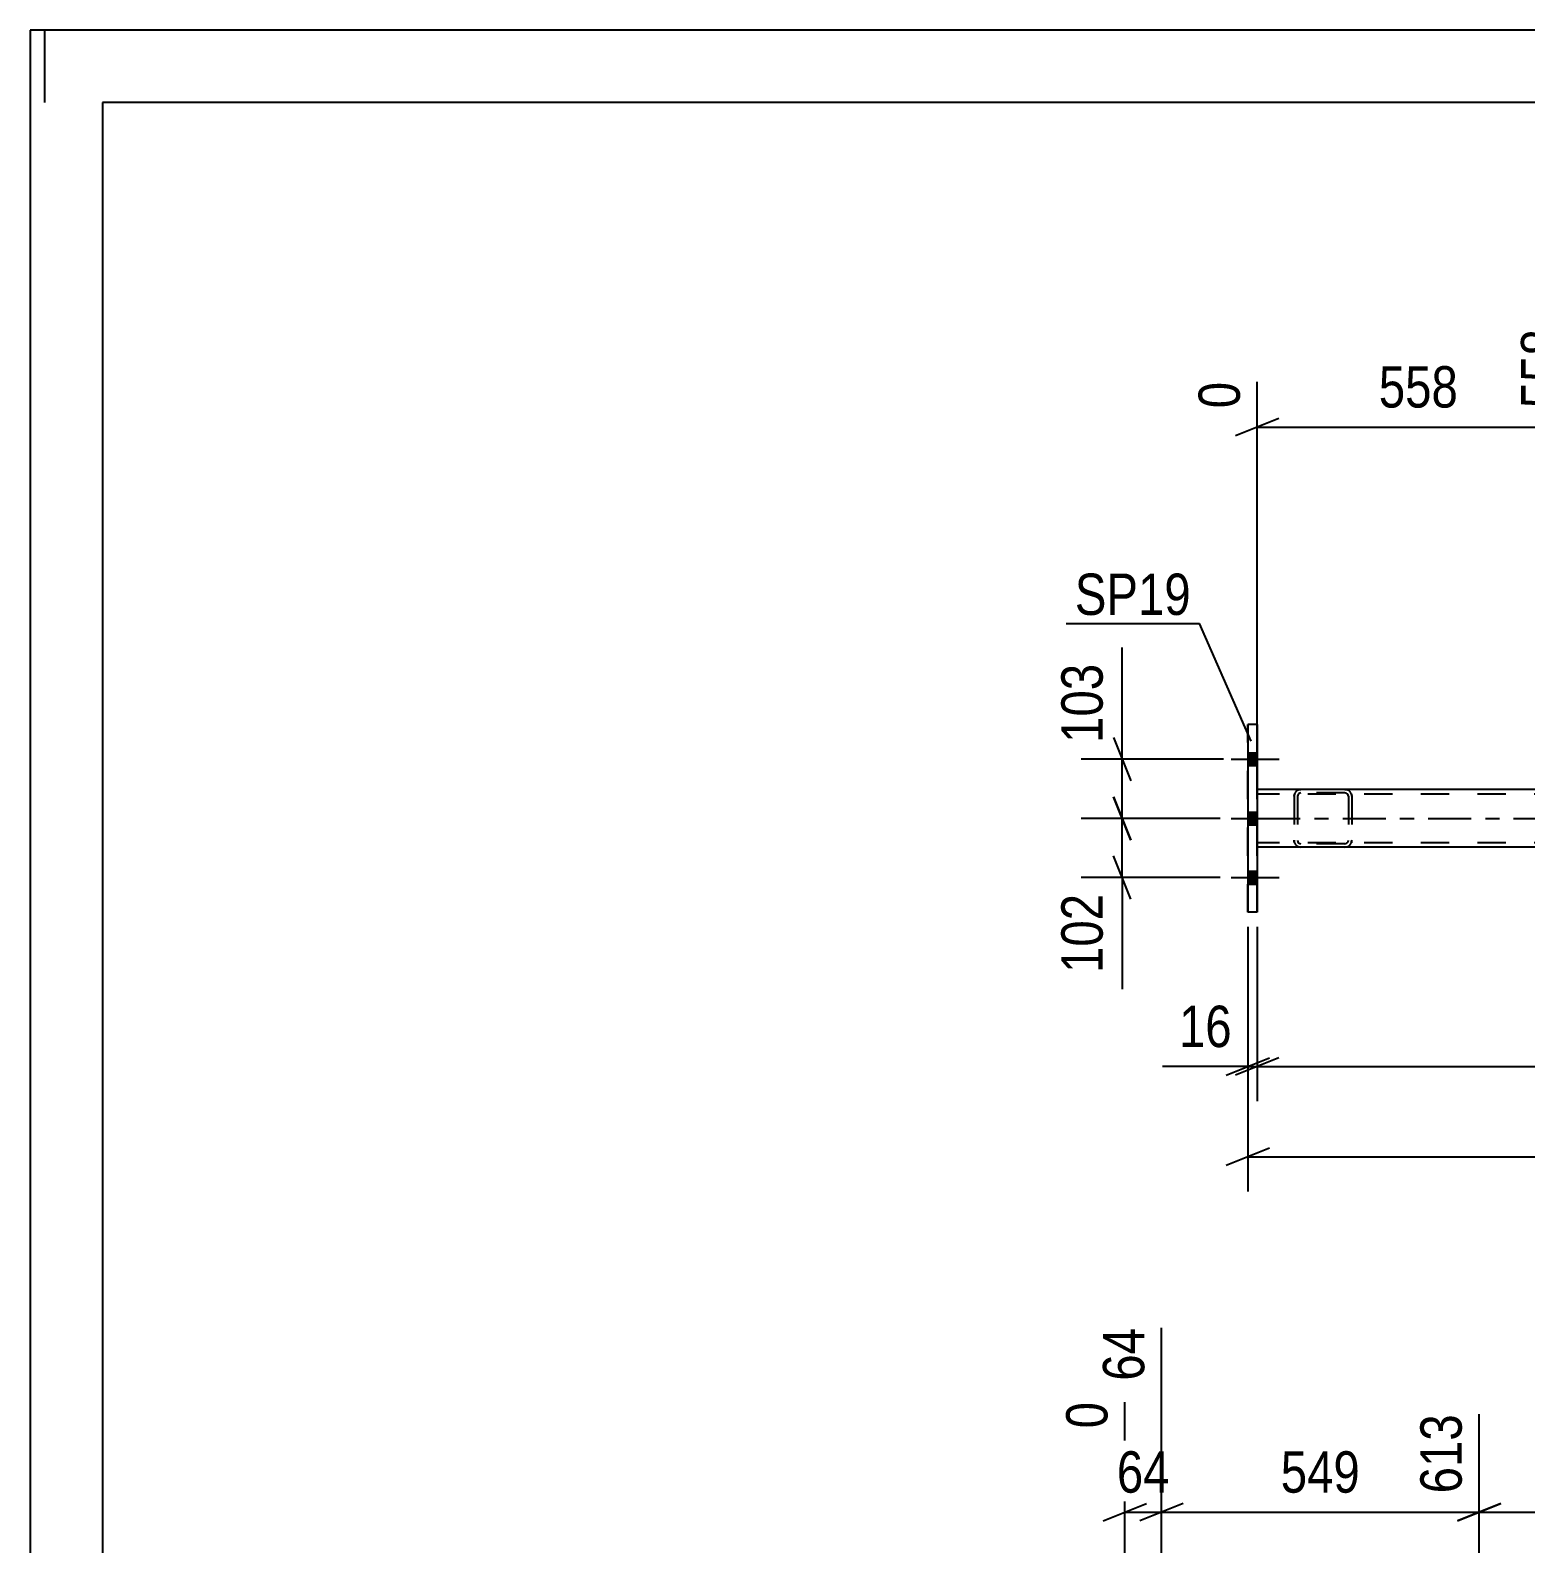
# Model space of a CAD drawing. Header units: millimetres. Extents: x 0 to 841, y 0 to 594.
# Drawn here: x 0 to 103.6, y 489.2 to 594 of the extents above; entities that cross this region are included whole.
import ezdxf

# ---------------------------------------------------------------- set-up
doc = ezdxf.new("R2010")
doc.units = ezdxf.units.MM
doc.linetypes.add('DXK_LINE_DOT2', pattern=[3.9198, 1.9599, -1.9599])
doc.linetypes.add('DXK_LINE_DOT3', pattern=[5.9187, 2.979, -0.9799, 0.9799, -0.9799])
doc.styles.add('Arial Narrow', font='ARIALN.TTF', dxfattribs={"height": 0.2})

# ---------------------------------------------------------------- blocks, each defined once
blk = doc.blocks.new('Unknown-318885124-1133')
at = {"color": 5, "linetype": 'Continuous'}
for p, q in [((841, 594), (0, 594)), ((0, 594), (0, 0)), ((1, 589), (1, 594)), ((836, 589), (5, 589)), ((5, 589), (5, 5))]:
    blk.add_line(p, q, dxfattribs=at)
blk = doc.blocks.new('Bolt-318885124-4443 - 4432')
at = {"linetype": 'Continuous'}
for points in [[(84.32, 543.97), (84.32, 543.09), (84.96, 543.09), (84.96, 543.97)], [(84.32, 543.97), (84.32, 543.09), (84.96, 543.09), (84.96, 543.97)], [(84.32, 543.97), (84.32, 543.09), (84.96, 543.09), (84.96, 543.97)], [(84.32, 539.87), (84.32, 538.99), (84.96, 538.99), (84.96, 539.87)], [(84.32, 539.87), (84.32, 538.99), (84.96, 538.99), (84.96, 539.87)], [(84.32, 535.77), (84.32, 534.89), (84.96, 534.89), (84.96, 535.77)], [(84.32, 535.77), (84.32, 534.89), (84.96, 534.89), (84.96, 535.77)], [(84.32, 535.77), (84.32, 534.89), (84.96, 534.89), (84.96, 535.77)]]:
    blk.add_hatch(color=1, dxfattribs=at).paths.add_polyline_path(points)
at = {"color": 1, "linetype": 'Continuous'}
for p, q in [((84.32, 543.97), (84.96, 543.97)), ((84.32, 543.97), (84.96, 543.97)), ((84.32, 543.97), (84.96, 543.97)), ((83.16, 543.53), (86.48, 543.53)), ((83.16, 543.53), (86.48, 543.53)), ((83.16, 543.53), (86.48, 543.53)), ((84.32, 543.09), (84.96, 543.09)), ((84.32, 543.09), (84.96, 543.09)), ((84.32, 543.09), (84.96, 543.09)), ((84.32, 539.87), (84.96, 539.87)), ((84.32, 539.87), (84.96, 539.87)), ((83.16, 539.43), (86.48, 539.43)), ((83.16, 539.43), (86.48, 539.43)), ((84.32, 538.99), (84.96, 538.99)), ((84.32, 538.99), (84.96, 538.99)), ((84.32, 535.77), (84.96, 535.77)), ((84.32, 535.77), (84.96, 535.77)), ((84.32, 535.77), (84.96, 535.77)), ((83.16, 535.33), (86.48, 535.33)), ((83.16, 535.33), (86.48, 535.33)), ((83.16, 535.33), (86.48, 535.33)), ((84.32, 534.89), (84.96, 534.89)), ((84.32, 534.89), (84.96, 534.89)), ((84.32, 534.89), (84.96, 534.89))]:
    blk.add_line(p, q, dxfattribs=at)
blk = doc.blocks.new('Part-318885124-4534 - 4432')
at = {"color": 2, "linetype": 'Continuous'}
for p, q in [((134.3, 541.43), (84.96, 541.43)), ((134.3, 537.43), (84.96, 537.43))]:
    blk.add_line(p, q, dxfattribs=at)
at = {"color": 7, "linetype": 'DXK_LINE_DOT2'}
for p, q in [((84.96, 537.43), (84.96, 541.43)), ((84.96, 541.43), (84.96, 541.43)), ((84.96, 541.43), (84.96, 537.43)), ((748.94, 541.11), (84.96, 541.11)), ((748.94, 537.75), (84.96, 537.75)), ((84.96, 537.43), (84.96, 537.43))]:
    blk.add_line(p, q, dxfattribs=at)
at = {"color": 7, "linetype": 'DXK_LINE_DOT3'}
blk.add_line((84.96, 539.43), (748.94, 539.43), dxfattribs=at)
blk = doc.blocks.new('Part-318885124-4490 - 4432')
at = {"color": 7, "linetype": 'DXK_LINE_DOT2'}
for p, q in [((87.54, 541.11), (87.51, 540.96)), ((87.51, 540.96), (87.54, 541.09)), ((87.51, 540.96), (87.51, 537.92)), ((87.55, 541.14), (87.54, 541.11)), ((87.54, 541.09), (87.55, 541.14)), ((87.77, 541.05), (87.75, 540.96)), ((87.75, 540.96), (87.75, 537.92)), ((87.82, 541.13), (87.77, 541.05)), ((87.99, 541.44), (87.81, 541.4)), ((87.81, 541.4), (87.99, 541.44)), ((87.9, 541.18), (87.82, 541.13)), ((87.99, 541.2), (87.9, 541.18)), ((91.03, 541.2), (87.99, 541.2)), ((91.22, 541.4), (91.03, 541.44)), ((91.03, 541.44), (91.22, 541.4)), ((91.12, 541.18), (91.03, 541.2)), ((91.2, 541.13), (91.12, 541.18)), ((91.25, 541.05), (91.2, 541.13)), ((91.27, 540.96), (91.25, 541.05)), ((91.27, 540.96), (91.27, 537.92)), ((91.48, 541.11), (91.48, 541.14)), ((91.48, 541.14), (91.49, 541.09)), ((91.51, 540.96), (91.48, 541.11)), ((91.49, 541.09), (91.51, 540.96)), ((91.51, 540.96), (91.51, 537.92)), ((87.51, 537.92), (87.53, 537.83)), ((87.53, 537.85), (87.51, 537.92)), ((87.55, 537.73), (87.53, 537.85)), ((87.53, 537.83), (87.55, 537.73)), ((87.75, 537.92), (87.77, 537.82)), ((87.77, 537.82), (87.82, 537.75)), ((87.82, 537.75), (87.9, 537.69)), ((87.9, 537.69), (87.99, 537.68)), ((91.03, 537.68), (87.99, 537.68)), ((91.03, 537.68), (91.12, 537.69)), ((91.12, 537.69), (91.2, 537.75)), ((91.2, 537.75), (91.25, 537.82)), ((91.25, 537.82), (91.27, 537.92)), ((91.5, 537.85), (91.48, 537.73)), ((91.48, 537.73), (91.5, 537.83)), ((91.5, 537.83), (91.51, 537.92)), ((91.51, 537.92), (91.5, 537.85)), ((87.81, 537.47), (87.99, 537.44)), ((87.99, 537.44), (87.81, 537.47)), ((91.03, 537.44), (87.99, 537.44)), ((91.03, 537.44), (91.22, 537.47)), ((91.22, 537.47), (91.03, 537.44))]:
    blk.add_line(p, q, dxfattribs=at)
at = {"color": 2, "linetype": 'Continuous'}
blk.add_line((91.03, 541.44), (87.99, 541.44), dxfattribs=at)
at = {"color": 7, "linetype": 'DXK_LINE_DOT2'}
for centre, start, end in [((87.99, 540.96), 112.5, 157.5), ((87.99, 540.96), 112.5, 157.5), ((91.03, 540.96), 22.5, 67.5), ((91.03, 540.96), 22.5, 67.5), ((87.99, 537.92), 202.5, 247.5), ((87.99, 537.92), 202.5, 247.5), ((91.03, 537.92), 292.5, 337.5), ((91.03, 537.92), 292.5, 337.5)]:
    blk.add_arc(centre, 0.48, start, end, dxfattribs=at)
blk = doc.blocks.new('Part-318885124-4624 - 4432')
at = {"color": 2, "linetype": 'Continuous'}
for p, q in [((84.96, 545.93), (84.32, 545.93)), ((84.32, 545.93), (84.32, 532.93)), ((84.96, 545.93), (84.96, 545.93)), ((84.96, 545.93), (84.96, 532.93)), ((84.96, 532.93), (84.32, 532.93)), ((84.96, 532.93), (84.96, 532.93))]:
    blk.add_line(p, q, dxfattribs=at)
at = {"color": 7, "linetype": 'DXK_LINE_DOT2'}
for p, q in [((84.32, 532.93), (84.32, 545.93)), ((84.96, 532.93), (84.96, 545.93)), ((84.96, 545.93), (84.96, 545.93))]:
    blk.add_line(p, q, dxfattribs=at)
blk = doc.blocks.new('StraightDimension-318885124-19158 - 4432')
at = {"color": 7, "linetype": 'Continuous'}
for p, q in [((75.61, 543.53), (75.61, 551.27)), ((75.61, 543.53), (75.61, 551.27)), ((75.01, 545.03), (76.21, 542.03)), ((82.62, 543.53), (72.76, 543.53)), ((75.61, 539.43), (75.61, 543.53)), ((76.21, 537.93), (75.01, 540.93)), ((82.4, 539.43), (72.76, 539.43))]:
    blk.add_line(p, q, dxfattribs=at)
at = {"color": 0}
blk.add_wipeout([(74.86, 550.74), (70.66, 550.74), (70.66, 544.06), (74.86, 544.06)], dxfattribs=at)
at = {"color": 3, "style": 'Arial Narrow'}
blk.add_text('103', height=2.863, rotation=90.0002, dxfattribs=at).set_placement((74.26, 544.66))
blk = doc.blocks.new('StraightDimension-318885124-4694 - 4432')
at = {"color": 7, "linetype": 'Continuous'}
for p, q in [((107.29, 544.43), (107.29, 573.31)), ((84.96, 542.43), (84.96, 569.66)), ((86.46, 567.13), (83.46, 565.93)), ((105.79, 565.93), (108.79, 567.13)), ((84.96, 566.53), (107.29, 566.53))]:
    blk.add_line(p, q, dxfattribs=at)
at = {"color": 0}
blk.add_wipeout([(99.47, 567.28), (99.47, 571.48), (92.78, 571.48), (92.78, 567.28)], dxfattribs=at)
at = {"color": 3, "style": 'Arial Narrow'}
blk.add_text('558', height=2.863, dxfattribs=at).set_placement((93.38, 567.88))
at = {"color": 0, "linetype": 'Continuous'}
for points in [[(106.69, 573.91), (102.49, 573.91), (102.49, 567.23), (106.69, 567.23)], [(84.36, 570.26), (80.16, 570.26), (80.16, 567.23), (84.36, 567.23)]]:
    blk.add_wipeout(points, dxfattribs=at)
at = {"color": 3, "linetype": 'Continuous', "style": 'Arial Narrow'}
for s, height, p in [('558', 2.863, (106.09, 567.83)), ('0', 2.86, (83.76, 567.83))]:
    blk.add_text(s, height=height, rotation=90.0002, dxfattribs=at).set_placement(p)
blk = doc.blocks.new('StraightDimension-318885124-5060 - 4432')
at = {"color": 7, "linetype": 'Continuous'}
for p, q in [((84.32, 531.93), (84.32, 513.59)), ((85.82, 516.59), (82.82, 515.39)), ((84.32, 515.99), (791.5, 515.99))]:
    blk.add_line(p, q, dxfattribs=at)
blk = doc.blocks.new('StraightDimension-318885124-5071 - 4432')
at = {"color": 7, "linetype": 'Continuous'}
for p, q in [((84.32, 531.93), (84.32, 519.85)), ((84.96, 531.93), (84.96, 519.85)), ((84.32, 522.25), (78.41, 522.25)), ((84.32, 522.25), (78.41, 522.25)), ((82.82, 521.65), (85.82, 522.85)), ((86.46, 522.85), (83.46, 521.65)), ((84.32, 522.25), (84.96, 522.25))]:
    blk.add_line(p, q, dxfattribs=at)
at = {"color": 0}
blk.add_wipeout([(83.79, 523), (83.79, 527.2), (78.94, 527.2), (78.94, 523)], dxfattribs=at)
at = {"color": 3, "style": 'Arial Narrow'}
blk.add_text('16', height=2.863, dxfattribs=at).set_placement((79.54, 523.6))
blk = doc.blocks.new('StraightDimension-318885124-5081 - 4432')
at = {"color": 7, "linetype": 'Continuous'}
for p, q in [((84.96, 531.93), (84.96, 519.85)), ((86.46, 522.85), (83.46, 521.65)), ((84.96, 522.25), (790.86, 522.25))]:
    blk.add_line(p, q, dxfattribs=at)
blk = doc.blocks.new('StraightDimension-318885124-19159 - 4432')
at = {"color": 7, "linetype": 'Continuous'}
for p, q in [((75.01, 540.93), (76.21, 537.93)), ((82.4, 539.43), (72.76, 539.43)), ((75.61, 535.33), (75.61, 539.43)), ((76.21, 533.83), (75.01, 536.83)), ((82.4, 535.33), (72.76, 535.33)), ((75.61, 535.33), (75.61, 527.6)), ((75.61, 535.33), (75.61, 527.6))]:
    blk.add_line(p, q, dxfattribs=at)
at = {"color": 0}
blk.add_wipeout([(74.86, 534.81), (70.66, 534.81), (70.66, 528.13), (74.86, 528.13)], dxfattribs=at)
at = {"color": 3, "style": 'Arial Narrow'}
blk.add_text('102', height=2.863, rotation=90.0002, dxfattribs=at).set_placement((74.26, 528.73))
blk = doc.blocks.new('StraightDimension-318885124-3317 - 2027')
at = {"color": 7, "linetype": 'Continuous'}
for p, q in [((78.34, 455.79), (78.34, 504.15)), ((75.79, 448.39), (75.79, 499.02)), ((74.29, 490.8), (77.29, 492)), ((79.84, 492), (76.84, 490.8)), ((75.79, 491.4), (78.34, 491.4))]:
    blk.add_line(p, q, dxfattribs=at)
at = {"color": 0, "linetype": 'Continuous'}
blk.add_wipeout([(77.74, 504.75), (73.54, 504.75), (73.54, 499.9), (77.74, 499.9)], dxfattribs=at)
at = {"color": 3, "linetype": 'Continuous', "style": 'Arial Narrow'}
blk.add_text('64', height=2.863, rotation=90.0002, dxfattribs=at).set_placement((77.14, 500.5))
at = {"color": 0}
blk.add_wipeout([(79.49, 492.15), (79.49, 496.35), (74.64, 496.35), (74.64, 492.15)], dxfattribs=at)
at = {"color": 3, "style": 'Arial Narrow'}
blk.add_text('64', height=2.863, dxfattribs=at).set_placement((75.24, 492.75))
at = {"color": 0, "linetype": 'Continuous'}
blk.add_wipeout([(75.19, 499.62), (70.99, 499.62), (70.99, 496.6), (75.19, 496.6)], dxfattribs=at)
at = {"color": 3, "linetype": 'Continuous', "style": 'Arial Narrow'}
blk.add_text('0', height=2.86, rotation=90.0002, dxfattribs=at).set_placement((74.59, 497.2))
blk = doc.blocks.new('StraightDimension-318885124-3337 - 2027')
at = {"color": 7, "linetype": 'Continuous'}
for p, q in [((151.4, 456.23), (151.4, 500.01)), ((100.32, 456.23), (100.32, 498.18)), ((101.82, 492), (98.82, 490.8)), ((149.9, 490.8), (152.9, 492)), ((100.32, 491.4), (151.4, 491.4))]:
    blk.add_line(p, q, dxfattribs=at)
at = {"color": 0}
blk.add_wipeout([(130.11, 492.15), (130.11, 496.35), (121.6, 496.35), (121.6, 492.15)], dxfattribs=at)
at = {"color": 3, "style": 'Arial Narrow'}
blk.add_text('1277', height=2.863, dxfattribs=at).set_placement((122.2, 492.75))
at = {"color": 0, "linetype": 'Continuous'}
blk.add_wipeout([(150.8, 500.61), (146.6, 500.61), (146.6, 492.1), (150.8, 492.1)], dxfattribs=at)
at = {"color": 3, "linetype": 'Continuous', "style": 'Arial Narrow'}
blk.add_text('1890', height=2.863, rotation=90.0002, dxfattribs=at).set_placement((150.2, 492.7))
blk = doc.blocks.new('StraightDimension-318885124-3307 - 2027')
at = {"color": 7, "linetype": 'Continuous'}
for p, q in [((78.34, 455.79), (78.34, 504.15)), ((100.32, 456.23), (100.32, 498.18)), ((79.84, 492), (76.84, 490.8)), ((98.82, 490.8), (101.82, 492)), ((78.34, 491.4), (100.32, 491.4))]:
    blk.add_line(p, q, dxfattribs=at)
at = {"color": 0}
blk.add_wipeout([(92.67, 492.15), (92.67, 496.35), (85.99, 496.35), (85.99, 492.15)], dxfattribs=at)
at = {"color": 3, "style": 'Arial Narrow'}
blk.add_text('549', height=2.863, dxfattribs=at).set_placement((86.59, 492.75))
at = {"color": 0, "linetype": 'Continuous'}
blk.add_wipeout([(99.72, 498.78), (95.52, 498.78), (95.52, 492.1), (99.72, 492.1)], dxfattribs=at)
at = {"color": 3, "linetype": 'Continuous', "style": 'Arial Narrow'}
blk.add_text('613', height=2.863, rotation=90.0002, dxfattribs=at).set_placement((99.12, 492.7))
blk = doc.blocks.new('Mark-318885124-4620 - 4432')
at = {"color": 30, "linetype": 'Continuous'}
for p in [(71.73, 552.92), (84.55, 544.77)]:
    blk.add_line(p, (80.97, 552.92), dxfattribs=at)
at = {"color": 0}
blk.add_wipeout([(80.37, 553.52), (80.37, 556.52), (72.33, 556.52), (72.33, 553.52)], dxfattribs=at)
blk.add_wipeout([(80.37, 553.52), (80.37, 556.52), (72.33, 556.52), (72.33, 553.52)], dxfattribs=at)
at = {"color": 3, "style": 'Arial Narrow'}
blk.add_text('SP19', height=2.863, dxfattribs=at).set_placement((72.33, 553.52))

msp = doc.modelspace()

# ---------------------------------------------------------------- block references
for name in ['Unknown-318885124-1133', 'Part-318885124-4624 - 4432', 'Bolt-318885124-4443 - 4432', 'Part-318885124-4534 - 4432', 'Part-318885124-4490 - 4432']:
    msp.add_blockref(name, (0, 0))

# ---------------------------------------------------------------- next in the draw order: block references
for name in ['StraightDimension-318885124-19158 - 4432', 'StraightDimension-318885124-5060 - 4432', 'StraightDimension-318885124-3317 - 2027', 'StraightDimension-318885124-3337 - 2027']:
    msp.add_blockref(name, (0, 0))

# ---------------------------------------------------------------- next in the draw order: block references
for name in ['StraightDimension-318885124-4694 - 4432', 'StraightDimension-318885124-5071 - 4432', 'StraightDimension-318885124-3307 - 2027']:
    msp.add_blockref(name, (0, 0))

# ---------------------------------------------------------------- next in the draw order: block references
for name in ['Mark-318885124-4620 - 4432', 'StraightDimension-318885124-19159 - 4432', 'StraightDimension-318885124-5081 - 4432']:
    msp.add_blockref(name, (0, 0))

doc.saveas('drawing.dxf')
